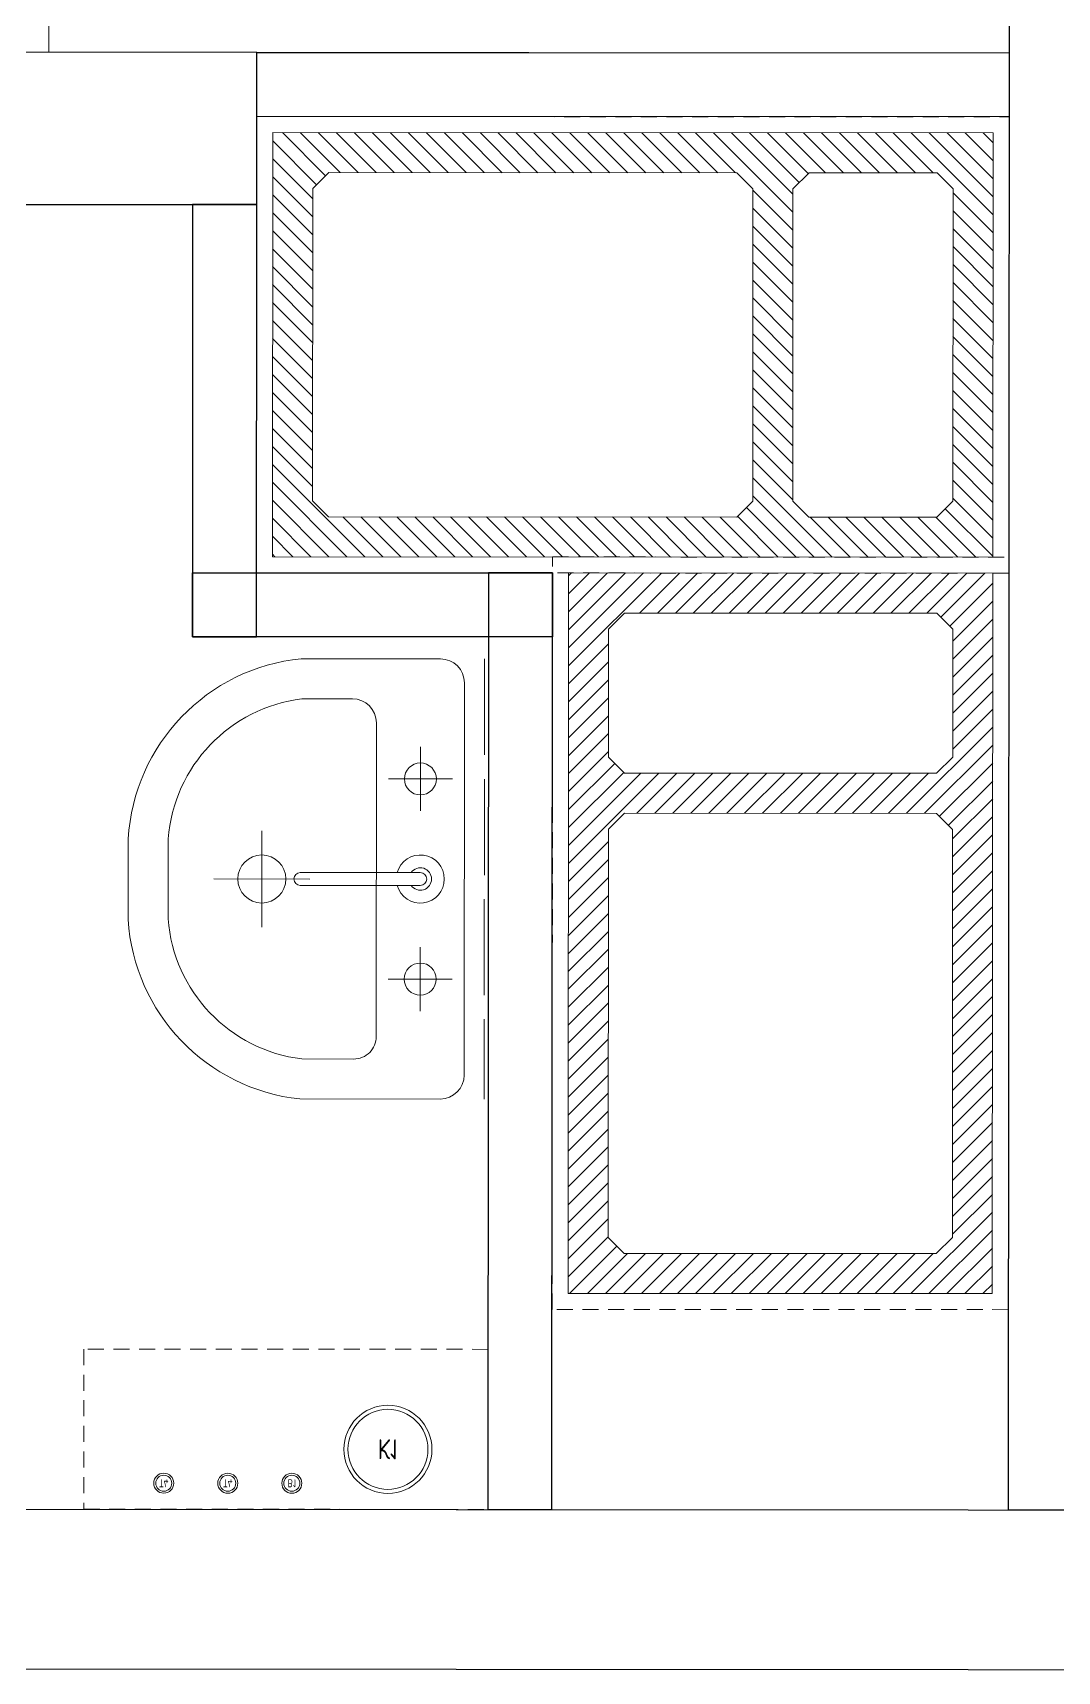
# Model space of a CAD drawing. Header units: millimetres. Extents: x 0 to 145404, y 0 to 194550.
# Drawn here: x 76653 to 77933, y 29810 to 31857 of the extents above; entities that cross this region are included whole.
import ezdxf
from ezdxf.enums import TextEntityAlignment as Align

# ---------------------------------------------------------------- set-up
doc = ezdxf.new("R2010")
doc.units = ezdxf.units.MM
doc.linetypes.add('200_ШТРИХ', pattern=[320, 200, -120])
doc.linetypes.add('ACAD_ISO02W100', pattern=[15, 12, -3])
for name, color, linetype, lineweight in [('АР - Вентблок', 36, 'Continuous', 9), ('АР - ВК', 126, 'Continuous', 13), ('АР - Монолит', 56, 'Continuous', 30), ('АР - Перегородки 190', 54, 'Continuous', 30), ('АР - Перегородки 80', 32, 'Continuous', 30), ('АР - Сантехника', 150, 'Continuous', 9)]:
    doc.layers.add(name, color=color, linetype=linetype, lineweight=lineweight)
doc.layers.add('АР - мебель', color=7, linetype='Continuous', lineweight=9, true_color=0x787878)
doc.styles.add('GOST 2.304', font='CS_Gost2304.shx', dxfattribs={"oblique": 15})
doc.styles.add('ГОСТ 2.304', font='CS_Gost2304.shx')

# ---------------------------------------------------------------- blocks, each defined once
blk = doc.blocks.new('Умывальник_550х420')
at = {"color": 0, "ltscale": 50}
for points in [[(55, -274.6), (230.3, -274.6, 0.365452), (445, -50.5), (445, 50.2, 0.368387), (228.9, 275.4), (55, 275.4, 0.412588), (25, 245.3), (25, -244.5, 0.412222)], [(163, -224.6), (228, -224.6, 0.357073), (395, -49.7), (395, 50.3, 0.35647), (228, 225.4), (165, 225.4, 0.411711), (135, 195.3), (135, -196.4, 0.420441)], [(80, 8.3), (230, 8.3, -1), (230, -7.7), (80, -7.7, -1)]]:
    blk.add_lwpolyline(points, format="xyb", close=True, dxfattribs=at)
for points in [[(80, 165.3), (80, 85.3)], [(120, 125.3), (40, 125.3)], [(278, 60.2), (278, -59.8)], [(338, 0.2), (218, 0.2)], [(80, -84.7), (80, -164.7)], [(120, -124.7), (40, -124.7)]]:
    blk.add_lwpolyline(points, dxfattribs=at)
for centre, radius in [((80, 125.3), 20), ((278, 0.2), 30), ((80, -124.7), 20)]:
    blk.add_circle(centre, radius, dxfattribs=at)
for radius, start, end in [(30, 15.466, 344.534), (14, 34.8499, 325.1501)]:
    blk.add_arc((80, 0.3), radius, start, end, dxfattribs=at)
at = {"layer": 'Defpoints', "linetype": 'ACAD_ISO02W100', "lineweight": -2, "ltscale": 10}
blk.add_lwpolyline([(0, 275.3), (0, -274.7)], dxfattribs=at)
at = {"layer": 'АР - Сантехника', "linetype": 'ACAD_ISO02W100', "ltscale": 10, "style": 'GOST 2.304', "width": 0.7}
blk.add_attdef('NAME', text='', height=250, dxfattribs=at).set_placement((278, 0.2, 0), align=Align.MIDDLE_CENTER)
blk = doc.blocks.new('Ш03 600х1200')
for p, q in [((0, 600), (-1200, 600)), ((-1200, 0), (-1200, 600)), ((0, 0), (0, 600)), ((-988.5, 66), (-988.5, 522.9)), ((-944.2, 66), (-944.2, 522.9)), ((-911.1, 76.8), (-772.2, 512)), ((-692.1, 66), (-692.1, 522.9)), ((-647.8, 66), (-647.8, 522.9)), ((-583, 66), (-583, 522.9)), ((-538.7, 66), (-538.7, 522.9)), ((-282.2, 76.8), (-421.1, 512)), ((-228.6, 66), (-228.6, 522.9)), ((-184.3, 66), (-184.3, 522.9)), ((-868.9, 63.3), (-730, 498.6)), ((-324.4, 63.3), (-463.3, 498.6)), ((-123, 293.3), (-1094.4, 293.3)), ((-1094.4, 293.3), (-1094.4, 280.4)), ((-134.5, 293.3), (-228.9, 293.3)), ((-228.9, 293.3), (-228.9, 280.4)), ((-134.5, 280.4), (-134.5, 293.3)), ((-123, 280.4), (-123, 293.3)), ((-1094.4, 280.4), (-123, 280.4)), ((-228.9, 280.4), (-134.5, 280.4)), ((0, 0), (-1200, 0))]:
    blk.add_line(p, q)
blk = doc.blocks.new('Вентблок 900 х 530')
at = {"layer": 'АР - Вентблок', "lineweight": 5}
h = blk.add_hatch(dxfattribs=at)
h.set_pattern_fill('ANSI31', color=256, scale=5)
h.set_pattern_definition([(45, (-3927617.913, -709139.574), (-11.22532015, 11.22532015), [])])
h.paths.add_polyline_path([(-20, 920), (-550, 920), (-550, 20), (-20, 20)])
h.paths.add_polyline_path([(-480, 670), (-500, 690), (-500, 850), (-480, 870), (-90, 870), (-70, 850), (-70, 690), (-90, 670)], flags=16)
h.paths.add_polyline_path([(-90, 620), (-70, 600), (-70, 90), (-90, 70), (-480, 70), (-500, 90), (-500, 600), (-480, 620)], flags=16)
at = {"layer": 'АР - Вентблок', "linetype": '200_ШТРИХ', "lineweight": 5, "ltscale": 0.1}
blk.add_lwpolyline([(-570, 0), (-570, 940), (0, 940), (0, 0)], close=True, dxfattribs=at)
at = {"layer": 'АР - Вентблок', "linetype": 'ByBlock'}
for points in [[(-550, 20), (-550, 920), (-20, 920), (-20, 20)], [(-500, 690), (-500, 850), (-480, 870), (-90, 870), (-70, 850), (-70, 690), (-90, 670), (-480, 670)], [(-500, 90), (-500, 600), (-480, 620), (-90, 620), (-70, 600), (-70, 90), (-90, 70), (-480, 70)]]:
    blk.add_lwpolyline(points, close=True, dxfattribs=at)
blk = doc.blocks.new('Стояк ВК с циркуляцией')
at = {"layer": 'АР - ВК', "linetype": '200_ШТРИХ', "lineweight": 5, "ltscale": 0.1}
blk.add_lwpolyline([(-505, 0), (0, 0), (0, -200), (-505, -200)], close=True, dxfattribs=at)
at = {"layer": 'АР - ВК', "color": 1, "ltscale": 100}
for centre, radius in [((-405, -32.5), 12.5), ((-325, -32.5), 12.5), ((-405, -32.5), 10), ((-325, -32.5), 10)]:
    blk.add_circle(centre, radius, dxfattribs=at)
at = {"layer": 'АР - ВК', "color": 5, "ltscale": 100}
for radius in [12.5, 10]:
    blk.add_circle((-245, -32.5), radius, dxfattribs=at)
at = {"layer": 'АР - ВК', "color": 46, "ltscale": 100}
for radius in [55, 50]:
    blk.add_circle((-125, -75), radius, dxfattribs=at)
at = {"layer": 'АР - ВК', "color": 1, "ltscale": 100, "style": 'ГОСТ 2.304'}
for p in [(-405, -32.5), (-325, -32.5)]:
    blk.add_text('Т4', height=10, dxfattribs=at).set_placement(p, align=Align.MIDDLE_CENTER)
at = {"layer": 'АР - ВК', "color": 5, "ltscale": 100, "style": 'ГОСТ 2.304'}
blk.add_text('В1', height=10, dxfattribs=at).set_placement((-245, -32.5), align=Align.MIDDLE_CENTER)
at = {"layer": 'АР - ВК', "color": 46, "ltscale": 100, "style": 'ГОСТ 2.304'}
blk.add_text('К1', height=25, dxfattribs=at).set_placement((-125, -75), align=Align.MIDDLE_CENTER)
blk = doc.blocks.new('Квартира 3К 10100 тип 1 перекидная')
at = {"layer": 'АР - Монолит', "elevation": 0}
blk.add_lwpolyline([(-200, 2200), (-200, 2000), (5560, 2000), (5560, 2200)], close=True, dxfattribs=at)
at = {"layer": 'АР - Перегородки 190', "elevation": 0}
blk.add_lwpolyline([(3250, 4020), (3550, 4020), (3550, 3830), (3250, 3830)], close=True, dxfattribs=at)
at = {"layer": 'АР - Перегородки 80', "elevation": 0}
for points in [[(2310, 2200), (2230, 2200), (2230, 4710), (2310, 4710)], [(3250, 4020), (2310, 4020), (2310, 3940), (3250, 3940)], [(3330, 3290), (3250, 3290), (3250, 3830), (3330, 3830)], [(2960, 2200), (2880, 2200), (2880, 3370), (2960, 3370)], [(3330, 3370), (2880, 3370), (2880, 3290), (3330, 3290)]]:
    blk.add_lwpolyline(points, close=True, dxfattribs=at)
at = {"xscale": -1, "rotation": 90}
blk.add_blockref('Вентблок 900 х 530', (3250, 3370, 0), dxfattribs=at)
at = {"xscale": -1}
blk.add_blockref('Вентблок 900 х 530', (2310, 2450, 0), dxfattribs=at)
at = {"layer": 'АР - ВК', "rotation": 180}
blk.add_blockref('Стояк ВК с циркуляцией', (2960, 2200, 0), dxfattribs=at)
at = {"layer": 'АР - мебель', "rotation": 180}
blk.add_blockref('Ш03 600х1200', (2310, 4620, 0), dxfattribs=at)
at = {"layer": 'АР - Сантехника'}
blk.add_blockref('Умывальник_550х420', (2965, 2987.2, 0), dxfattribs=at)
blk = doc.blocks.new('H_Section_2')
at = {"rotation": 56.96711930257281}
blk.add_blockref('Квартира 3К 10100 тип 1 перекидная', (-5490.5, -23816.8, 0), dxfattribs=at)

msp = doc.modelspace()

# ---------------------------------------------------------------- block references
at = {"xscale": -1, "rotation": 56.92792192093123}
msp.add_blockref('H_Section_2', (57225.5, 36206.1, 0), dxfattribs=at)

doc.saveas('drawing.dxf')
